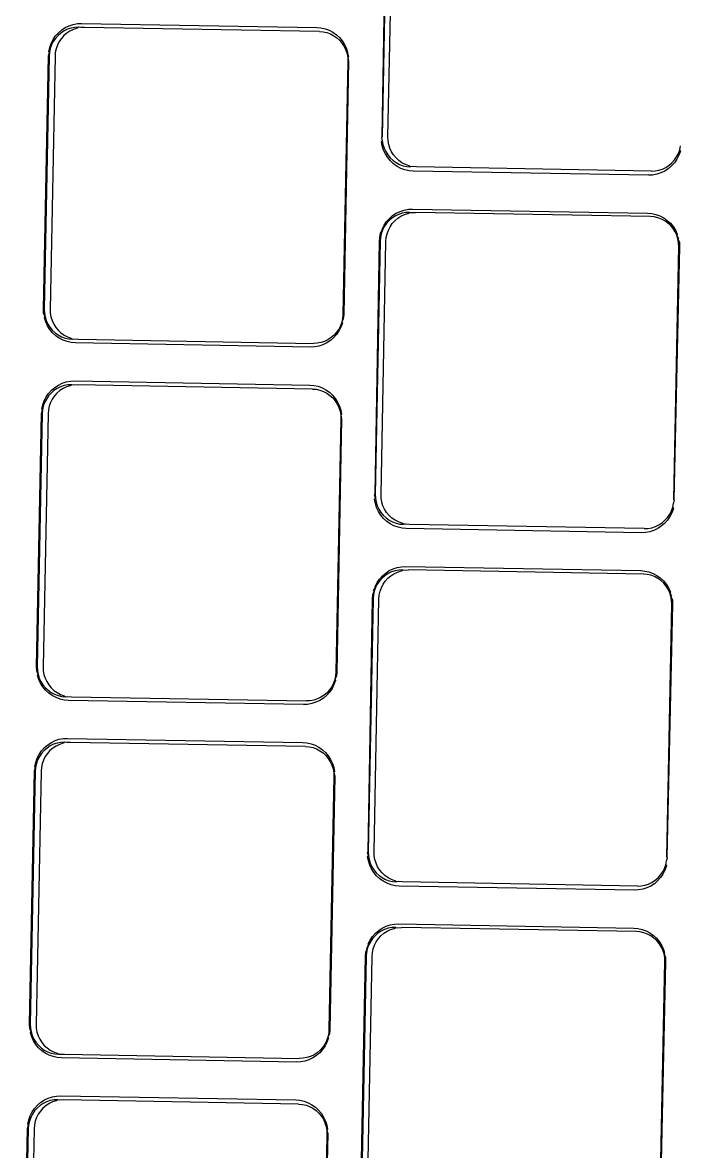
# Model space of a CAD drawing. Header units: millimetres. Extents: x 44692 to 659456, y -26273 to 14445.
# Drawn here: x 257799.5 to 257830.2, y -11841 to -11788.3 of the extents above; entities that cross this region are included whole.
import ezdxf

# ---------------------------------------------------------------- set-up
doc = ezdxf.new("R2010")
doc.units = ezdxf.units.MM
doc.header["$LTSCALE"] = 100
doc.layers.add('Muebles', color=112, linetype='Continuous')

msp = doc.modelspace()

# ---------------------------------------------------------------- linework, layer by layer
at = {"layer": 'Muebles'}
for p, q in [((257816.509, -11781.865), (257816.279, -11793.671)), ((257816.279, -11793.671), (257816.474, -11781.879)), ((257816.552, -11793.676), (257816.782, -11781.87)), ((257801.866, -11788.423), (257802.062, -11788.387)), ((257802.062, -11788.387), (257802.255, -11788.378)), ((257802.255, -11788.378), (257813.227, -11788.571)), ((257801.041, -11788.962), (257801.175, -11788.812)), ((257801.292, -11788.827), (257801.157, -11788.943)), ((257801.175, -11788.812), (257801.328, -11788.681)), ((257801.441, -11788.729), (257801.292, -11788.827)), ((257801.328, -11788.681), (257801.496, -11788.571)), ((257801.565, -11788.831), (257801.43, -11788.948)), ((257801.601, -11788.653), (257801.441, -11788.729)), ((257801.496, -11788.571), (257801.676, -11788.485)), ((257801.714, -11788.734), (257801.565, -11788.831)), ((257801.77, -11788.598), (257801.601, -11788.653)), ((257801.676, -11788.485), (257801.866, -11788.423)), ((257801.874, -11788.658), (257801.714, -11788.734)), ((257801.944, -11788.566), (257801.77, -11788.598)), ((257802.043, -11788.603), (257801.874, -11788.658)), ((257802.121, -11788.557), (257801.944, -11788.566)), ((257802.121, -11788.557), (257802.043, -11788.603)), ((257802.217, -11788.571), (257802.121, -11788.557)), ((257802.394, -11788.562), (257802.217, -11788.571)), ((257813.354, -11788.756), (257802.394, -11788.562)), ((257813.227, -11788.571), (257813.419, -11788.588)), ((257813.354, -11788.756), (257813.53, -11788.77)), ((257813.419, -11788.588), (257813.614, -11788.63)), ((257813.53, -11788.77), (257813.703, -11788.809)), ((257813.614, -11788.63), (257813.801, -11788.699)), ((257813.703, -11788.809), (257813.869, -11788.869)), ((257813.801, -11788.699), (257813.978, -11788.791)), ((257813.869, -11788.869), (257814.026, -11788.951)), ((257813.978, -11788.791), (257814.142, -11788.907)), ((257814.142, -11788.907), (257814.289, -11789.043)), ((257800.767, -11789.5), (257800.835, -11789.309)), ((257800.855, -11789.383), (257800.795, -11789.552)), ((257800.835, -11789.309), (257800.927, -11789.128)), ((257800.937, -11789.223), (257800.855, -11789.383)), ((257800.927, -11789.128), (257801.041, -11788.962)), ((257801.038, -11789.076), (257800.937, -11789.223)), ((257801.157, -11788.943), (257801.038, -11789.076)), ((257801.128, -11789.388), (257801.068, -11789.557)), ((257801.21, -11789.228), (257801.128, -11789.388)), ((257801.311, -11789.081), (257801.21, -11789.228)), ((257801.43, -11788.948), (257801.311, -11789.081)), ((257814.026, -11788.951), (257814.171, -11789.054)), ((257814.171, -11789.054), (257814.302, -11789.175)), ((257814.289, -11789.043), (257814.417, -11789.198)), ((257814.302, -11789.175), (257814.416, -11789.312)), ((257814.416, -11789.312), (257814.511, -11789.463)), ((257814.417, -11789.198), (257814.525, -11789.368)), ((257814.525, -11789.368), (257814.61, -11789.552)), ((257800.477, -11801.712), (257800.707, -11789.895)), ((257800.742, -11789.907), (257800.512, -11801.712)), ((257800.707, -11789.895), (257800.757, -11789.728)), ((257800.724, -11789.698), (257800.767, -11789.5)), ((257800.757, -11789.728), (257800.724, -11789.698)), ((257800.757, -11789.728), (257800.742, -11789.907)), ((257800.795, -11789.552), (257800.757, -11789.728)), ((257801.015, -11789.912), (257800.785, -11801.717)), ((257801.03, -11789.733), (257801.015, -11789.912)), ((257801.068, -11789.557), (257801.03, -11789.733)), ((257814.511, -11789.463), (257814.586, -11789.625)), ((257814.586, -11789.625), (257814.64, -11789.796)), ((257814.61, -11789.552), (257814.67, -11789.745)), ((257814.64, -11789.796), (257814.671, -11789.973)), ((257814.67, -11789.745), (257814.705, -11789.945)), ((257814.705, -11789.945), (257814.671, -11789.973)), ((257814.679, -11790.153), (257814.449, -11801.958)), ((257814.714, -11790.142), (257814.484, -11801.959)), ((257814.671, -11789.973), (257814.679, -11790.153)), ((257814.671, -11789.973), (257814.714, -11790.142)), ((257816.279, -11793.671), (257816.243, -11793.696)), ((257816.243, -11793.696), (257816.287, -11793.85)), ((257816.252, -11793.893), (257816.287, -11793.85)), ((257816.287, -11794.093), (257816.252, -11793.893)), ((257816.287, -11793.85), (257816.318, -11794.027)), ((257816.348, -11794.286), (257816.287, -11794.093)), ((257816.318, -11794.027), (257816.371, -11794.198)), ((257816.56, -11793.855), (257816.552, -11793.676)), ((257816.591, -11794.032), (257816.56, -11793.855)), ((257816.644, -11794.203), (257816.591, -11794.032)), ((257830.163, -11794.271), (257830.201, -11794.096)), ((257816.432, -11794.47), (257816.348, -11794.286)), ((257816.371, -11794.198), (257816.446, -11794.361)), ((257816.54, -11794.64), (257816.432, -11794.47)), ((257816.446, -11794.361), (257816.542, -11794.512)), ((257816.669, -11794.795), (257816.54, -11794.64)), ((257816.542, -11794.512), (257816.656, -11794.649)), ((257816.72, -11794.365), (257816.644, -11794.203)), ((257816.656, -11794.649), (257816.786, -11794.77)), ((257816.815, -11794.516), (257816.72, -11794.365)), ((257816.929, -11794.654), (257816.815, -11794.516)), ((257817.059, -11794.774), (257816.929, -11794.654)), ((257829.92, -11794.748), (257830.021, -11794.6)), ((257830.021, -11794.6), (257830.102, -11794.44)), ((257830.123, -11794.529), (257830.031, -11794.71)), ((257830.102, -11794.44), (257830.163, -11794.271)), ((257830.193, -11794.333), (257830.123, -11794.529)), ((257830.163, -11794.271), (257830.193, -11794.333)), ((257816.816, -11794.931), (257816.669, -11794.795)), ((257816.786, -11794.77), (257816.931, -11794.872)), ((257816.979, -11795.047), (257816.816, -11794.931)), ((257816.931, -11794.872), (257817.088, -11794.954)), ((257817.156, -11795.139), (257816.979, -11795.047)), ((257817.204, -11794.877), (257817.059, -11794.774)), ((257817.088, -11794.954), (257817.255, -11795.015)), ((257817.344, -11795.208), (257817.156, -11795.139)), ((257817.362, -11794.959), (257817.204, -11794.877)), ((257817.255, -11795.015), (257817.427, -11795.053)), ((257817.538, -11795.25), (257817.344, -11795.208)), ((257817.528, -11795.02), (257817.362, -11794.959)), ((257817.427, -11795.053), (257817.604, -11795.068)), ((257817.604, -11795.068), (257817.528, -11795.02)), ((257817.701, -11795.058), (257817.604, -11795.068)), ((257817.877, -11795.073), (257817.701, -11795.058)), ((257828.837, -11795.266), (257817.877, -11795.073)), ((257829.014, -11795.257), (257829.188, -11795.225)), ((257829.188, -11795.225), (257829.356, -11795.171)), ((257829.356, -11795.171), (257829.517, -11795.094)), ((257829.63, -11795.157), (257829.462, -11795.267)), ((257829.517, -11795.094), (257829.666, -11794.997)), ((257829.782, -11795.026), (257829.63, -11795.157)), ((257829.666, -11794.997), (257829.801, -11794.881)), ((257829.917, -11794.876), (257829.782, -11795.026)), ((257829.801, -11794.881), (257829.92, -11794.748)), ((257830.031, -11794.71), (257829.917, -11794.876)), ((257817.731, -11795.267), (257817.538, -11795.25)), ((257828.702, -11795.46), (257817.731, -11795.267)), ((257828.896, -11795.451), (257828.702, -11795.46)), ((257828.837, -11795.266), (257829.014, -11795.257)), ((257829.092, -11795.415), (257828.896, -11795.451)), ((257829.281, -11795.353), (257829.092, -11795.415)), ((257829.462, -11795.267), (257829.281, -11795.353)), ((257816.616, -11797.472), (257816.769, -11797.341)), ((257816.769, -11797.341), (257816.937, -11797.231)), ((257817.043, -11797.289), (257816.883, -11797.366)), ((257816.937, -11797.231), (257817.117, -11797.145)), ((257817.212, -11797.234), (257817.043, -11797.289)), ((257817.117, -11797.145), (257817.307, -11797.083)), ((257817.156, -11797.371), (257817.316, -11797.294)), ((257817.386, -11797.202), (257817.212, -11797.234)), ((257817.307, -11797.083), (257817.503, -11797.047)), ((257817.316, -11797.294), (257817.485, -11797.239)), ((257817.562, -11797.194), (257817.386, -11797.202)), ((257817.485, -11797.239), (257817.562, -11797.194)), ((257817.503, -11797.047), (257817.696, -11797.038)), ((257817.562, -11797.194), (257817.659, -11797.207)), ((257817.659, -11797.207), (257817.835, -11797.199)), ((257817.696, -11797.038), (257828.668, -11797.231)), ((257828.796, -11797.392), (257817.835, -11797.199)), ((257828.668, -11797.231), (257828.861, -11797.247)), ((257828.861, -11797.247), (257829.055, -11797.29)), ((257829.055, -11797.29), (257829.242, -11797.359)), ((257816.276, -11797.969), (257816.368, -11797.788)), ((257816.378, -11797.86), (257816.297, -11798.019)), ((257816.368, -11797.788), (257816.482, -11797.622)), ((257816.479, -11797.712), (257816.378, -11797.86)), ((257816.599, -11797.579), (257816.479, -11797.712)), ((257816.482, -11797.622), (257816.616, -11797.472)), ((257816.57, -11798.024), (257816.651, -11797.864)), ((257816.734, -11797.463), (257816.599, -11797.579)), ((257816.651, -11797.864), (257816.752, -11797.717)), ((257816.883, -11797.366), (257816.734, -11797.463)), ((257816.752, -11797.717), (257816.872, -11797.584)), ((257816.872, -11797.584), (257817.007, -11797.468)), ((257817.007, -11797.468), (257817.156, -11797.371)), ((257828.972, -11797.407), (257828.796, -11797.392)), ((257829.145, -11797.445), (257828.972, -11797.407)), ((257829.311, -11797.506), (257829.145, -11797.445)), ((257829.242, -11797.359), (257829.419, -11797.451)), ((257829.468, -11797.588), (257829.311, -11797.506)), ((257829.419, -11797.451), (257829.583, -11797.567)), ((257829.613, -11797.69), (257829.468, -11797.588)), ((257829.583, -11797.567), (257829.73, -11797.703)), ((257829.744, -11797.811), (257829.613, -11797.69)), ((257829.73, -11797.703), (257829.859, -11797.858)), ((257829.858, -11797.948), (257829.744, -11797.811)), ((257829.859, -11797.858), (257829.966, -11798.028)), ((257816.149, -11798.555), (257816.165, -11798.358)), ((257816.165, -11798.358), (257816.208, -11798.16)), ((257816.199, -11798.364), (257816.184, -11798.543)), ((257816.237, -11798.188), (257816.199, -11798.364)), ((257816.208, -11798.16), (257816.297, -11798.019)), ((257816.297, -11798.019), (257816.237, -11798.188)), ((257816.297, -11798.019), (257816.276, -11797.969)), ((257816.457, -11798.548), (257816.472, -11798.369)), ((257816.472, -11798.369), (257816.51, -11798.193)), ((257816.51, -11798.193), (257816.57, -11798.024)), ((257829.953, -11798.099), (257829.858, -11797.948)), ((257830.028, -11798.262), (257829.953, -11798.099)), ((257829.966, -11798.028), (257830.051, -11798.212)), ((257830.051, -11798.212), (257830.028, -11798.262)), ((257830.082, -11798.433), (257830.028, -11798.262)), ((257830.028, -11798.262), (257830.111, -11798.405)), ((257816.184, -11798.543), (257815.954, -11810.348)), ((257815.954, -11810.348), (257816.149, -11798.555)), ((257816.227, -11810.353), (257816.457, -11798.548)), ((257829.891, -11810.594), (257830.121, -11798.789)), ((257830.155, -11798.802), (257829.891, -11810.594)), ((257830.111, -11798.405), (257830.082, -11798.433)), ((257830.113, -11798.61), (257830.082, -11798.433)), ((257830.082, -11798.433), (257830.147, -11798.605)), ((257830.121, -11798.789), (257830.113, -11798.61)), ((257830.147, -11798.605), (257830.155, -11798.802)), ((257800.486, -11801.909), (257800.477, -11801.712)), ((257800.551, -11802.068), (257800.486, -11801.909)), ((257800.512, -11801.712), (257800.52, -11801.892)), ((257800.52, -11801.892), (257800.551, -11802.068)), ((257800.521, -11802.109), (257800.551, -11802.068)), ((257800.551, -11802.068), (257800.605, -11802.24)), ((257800.785, -11801.717), (257800.793, -11801.896)), ((257800.793, -11801.896), (257800.824, -11802.073)), ((257800.824, -11802.073), (257800.878, -11802.244)), ((257814.449, -11801.958), (257814.434, -11802.137)), ((257814.484, -11801.959), (257814.467, -11802.156)), ((257800.581, -11802.302), (257800.521, -11802.109)), ((257800.666, -11802.486), (257800.581, -11802.302)), ((257800.605, -11802.24), (257800.68, -11802.402)), ((257800.774, -11802.656), (257800.666, -11802.486)), ((257800.68, -11802.402), (257800.775, -11802.553)), ((257800.775, -11802.553), (257800.889, -11802.69)), ((257800.878, -11802.244), (257800.953, -11802.407)), ((257800.953, -11802.407), (257801.048, -11802.558)), ((257801.048, -11802.558), (257801.162, -11802.695)), ((257814.336, -11802.482), (257814.254, -11802.641)), ((257814.357, -11802.545), (257814.265, -11802.726)), ((257814.396, -11802.313), (257814.336, -11802.482)), ((257814.425, -11802.354), (257814.357, -11802.545)), ((257814.434, -11802.137), (257814.396, -11802.313)), ((257814.467, -11802.156), (257814.396, -11802.313)), ((257814.396, -11802.313), (257814.425, -11802.354)), ((257800.902, -11802.811), (257800.774, -11802.656)), ((257800.889, -11802.69), (257801.02, -11802.811)), ((257801.05, -11802.947), (257800.902, -11802.811)), ((257801.02, -11802.811), (257801.165, -11802.913)), ((257801.213, -11803.063), (257801.05, -11802.947)), ((257801.162, -11802.695), (257801.293, -11802.816)), ((257801.165, -11802.913), (257801.322, -11802.996)), ((257801.39, -11803.155), (257801.213, -11803.063)), ((257801.293, -11802.816), (257801.438, -11802.918)), ((257801.322, -11802.996), (257801.488, -11803.056)), ((257801.438, -11802.918), (257801.595, -11803)), ((257801.488, -11803.056), (257801.661, -11803.094)), ((257801.595, -11803), (257801.761, -11803.061)), ((257801.661, -11803.094), (257801.837, -11803.109)), ((257801.761, -11803.061), (257801.837, -11803.109)), ((257801.837, -11803.109), (257801.934, -11803.099)), ((257801.934, -11803.099), (257802.11, -11803.114)), ((257802.11, -11803.114), (257813.07, -11803.307)), ((257813.899, -11803.038), (257813.75, -11803.135)), ((257814.016, -11803.042), (257813.864, -11803.173)), ((257814.034, -11802.922), (257813.899, -11803.038)), ((257814.151, -11802.892), (257814.016, -11803.042)), ((257814.153, -11802.789), (257814.034, -11802.922)), ((257814.265, -11802.726), (257814.151, -11802.892)), ((257814.254, -11802.641), (257814.153, -11802.789)), ((257801.577, -11803.224), (257801.39, -11803.155)), ((257801.772, -11803.266), (257801.577, -11803.224)), ((257801.965, -11803.283), (257801.772, -11803.266)), ((257812.936, -11803.476), (257801.965, -11803.283)), ((257813.129, -11803.467), (257812.936, -11803.476)), ((257813.247, -11803.299), (257813.07, -11803.307)), ((257813.325, -11803.431), (257813.129, -11803.467)), ((257813.421, -11803.267), (257813.247, -11803.299)), ((257813.515, -11803.369), (257813.325, -11803.431)), ((257813.59, -11803.212), (257813.421, -11803.267)), ((257813.696, -11803.283), (257813.515, -11803.369)), ((257813.75, -11803.135), (257813.59, -11803.212)), ((257813.864, -11803.173), (257813.696, -11803.283)), ((257801.171, -11805.247), (257801.351, -11805.161)), ((257801.351, -11805.161), (257801.541, -11805.099)), ((257801.541, -11805.099), (257801.737, -11805.063)), ((257801.796, -11805.235), (257801.619, -11805.244)), ((257801.796, -11805.235), (257801.718, -11805.281)), ((257801.737, -11805.063), (257801.93, -11805.054)), ((257801.892, -11805.249), (257801.796, -11805.235)), ((257802.069, -11805.24), (257801.892, -11805.249)), ((257801.93, -11805.054), (257812.902, -11805.247)), ((257813.029, -11805.433), (257802.069, -11805.24)), ((257800.602, -11805.804), (257800.716, -11805.638)), ((257800.713, -11805.754), (257800.612, -11805.901)), ((257800.832, -11805.621), (257800.713, -11805.754)), ((257800.716, -11805.638), (257800.85, -11805.488)), ((257800.967, -11805.504), (257800.832, -11805.621)), ((257800.85, -11805.488), (257801.003, -11805.357)), ((257800.986, -11805.758), (257800.885, -11805.906)), ((257801.116, -11805.407), (257800.967, -11805.504)), ((257801.105, -11805.625), (257800.986, -11805.758)), ((257801.003, -11805.357), (257801.171, -11805.247)), ((257801.24, -11805.509), (257801.105, -11805.625)), ((257801.276, -11805.331), (257801.116, -11805.407)), ((257801.389, -11805.412), (257801.24, -11805.509)), ((257801.445, -11805.276), (257801.276, -11805.331)), ((257801.549, -11805.335), (257801.389, -11805.412)), ((257801.619, -11805.244), (257801.445, -11805.276)), ((257801.718, -11805.281), (257801.549, -11805.335)), ((257812.902, -11805.247), (257813.094, -11805.263)), ((257813.029, -11805.433), (257813.205, -11805.448)), ((257813.094, -11805.263), (257813.289, -11805.306)), ((257813.205, -11805.448), (257813.378, -11805.486)), ((257813.289, -11805.306), (257813.476, -11805.375)), ((257813.378, -11805.486), (257813.544, -11805.547)), ((257813.476, -11805.375), (257813.653, -11805.467)), ((257813.544, -11805.547), (257813.701, -11805.629)), ((257813.653, -11805.467), (257813.817, -11805.583)), ((257813.701, -11805.629), (257813.846, -11805.732)), ((257813.817, -11805.583), (257813.964, -11805.719)), ((257813.846, -11805.732), (257813.977, -11805.852)), ((257813.964, -11805.719), (257814.092, -11805.874)), ((257800.399, -11806.374), (257800.442, -11806.176)), ((257800.47, -11806.23), (257800.432, -11806.406)), ((257800.442, -11806.176), (257800.51, -11805.985)), ((257800.53, -11806.061), (257800.47, -11806.23)), ((257800.51, -11805.985), (257800.602, -11805.804)), ((257800.612, -11805.901), (257800.53, -11806.061)), ((257800.743, -11806.235), (257800.705, -11806.41)), ((257800.803, -11806.066), (257800.743, -11806.235)), ((257800.885, -11805.906), (257800.803, -11806.066)), ((257813.977, -11805.852), (257814.091, -11805.99)), ((257814.091, -11805.99), (257814.186, -11806.141)), ((257814.092, -11805.874), (257814.2, -11806.044)), ((257814.186, -11806.141), (257814.261, -11806.303)), ((257814.2, -11806.044), (257814.285, -11806.228)), ((257814.285, -11806.228), (257814.345, -11806.421)), ((257800.152, -11818.388), (257800.382, -11806.571)), ((257800.417, -11806.585), (257800.187, -11818.39)), ((257800.382, -11806.571), (257800.432, -11806.406)), ((257800.432, -11806.406), (257800.399, -11806.374)), ((257800.432, -11806.406), (257800.417, -11806.585)), ((257800.69, -11806.589), (257800.46, -11818.395)), ((257800.705, -11806.41), (257800.69, -11806.589)), ((257814.389, -11806.818), (257814.159, -11818.635)), ((257814.261, -11806.303), (257814.315, -11806.474)), ((257814.315, -11806.474), (257814.346, -11806.651)), ((257814.345, -11806.421), (257814.38, -11806.621)), ((257814.38, -11806.621), (257814.346, -11806.651)), ((257814.346, -11806.651), (257814.354, -11806.83)), ((257814.346, -11806.651), (257814.389, -11806.818)), ((257814.354, -11806.83), (257814.124, -11818.636)), ((257815.918, -11810.372), (257815.954, -11810.348)), ((257815.962, -11810.528), (257815.918, -11810.372)), ((257815.954, -11810.348), (257815.962, -11810.528)), ((257816.235, -11810.533), (257816.227, -11810.353)), ((257815.927, -11810.569), (257815.962, -11810.528)), ((257815.962, -11810.769), (257815.927, -11810.569)), ((257815.962, -11810.528), (257815.993, -11810.705)), ((257816.023, -11810.962), (257815.962, -11810.769)), ((257815.993, -11810.705), (257816.046, -11810.876)), ((257816.107, -11811.146), (257816.023, -11810.962)), ((257816.046, -11810.876), (257816.121, -11811.038)), ((257816.266, -11810.71), (257816.235, -11810.533)), ((257816.319, -11810.881), (257816.266, -11810.71)), ((257816.394, -11811.043), (257816.319, -11810.881)), ((257829.777, -11811.118), (257829.838, -11810.949)), ((257829.868, -11811.008), (257829.798, -11811.205)), ((257829.838, -11810.949), (257829.875, -11810.773)), ((257829.838, -11810.949), (257829.868, -11811.008)), ((257829.875, -11810.773), (257829.925, -11810.625)), ((257829.925, -11810.625), (257829.891, -11810.594)), ((257816.215, -11811.316), (257816.107, -11811.146)), ((257816.121, -11811.038), (257816.217, -11811.189)), ((257816.344, -11811.471), (257816.215, -11811.316)), ((257816.217, -11811.189), (257816.331, -11811.326)), ((257816.331, -11811.326), (257816.461, -11811.447)), ((257816.491, -11811.607), (257816.344, -11811.471)), ((257816.49, -11811.194), (257816.394, -11811.043)), ((257816.461, -11811.447), (257816.606, -11811.55)), ((257816.604, -11811.331), (257816.49, -11811.194)), ((257816.734, -11811.452), (257816.604, -11811.331)), ((257816.606, -11811.55), (257816.763, -11811.632)), ((257816.879, -11811.554), (257816.734, -11811.452)), ((257817.036, -11811.637), (257816.879, -11811.554)), ((257829.34, -11811.674), (257829.476, -11811.558)), ((257829.592, -11811.552), (257829.457, -11811.702)), ((257829.476, -11811.558), (257829.595, -11811.425)), ((257829.706, -11811.385), (257829.592, -11811.552)), ((257829.595, -11811.425), (257829.696, -11811.278)), ((257829.696, -11811.278), (257829.777, -11811.118)), ((257829.798, -11811.205), (257829.706, -11811.385)), ((257816.654, -11811.722), (257816.491, -11811.607)), ((257816.831, -11811.815), (257816.654, -11811.722)), ((257816.763, -11811.632), (257816.93, -11811.693)), ((257817.019, -11811.883), (257816.831, -11811.815)), ((257816.93, -11811.693), (257817.102, -11811.731)), ((257817.213, -11811.926), (257817.019, -11811.883)), ((257817.203, -11811.697), (257817.036, -11811.637)), ((257817.102, -11811.731), (257817.279, -11811.746)), ((257817.279, -11811.746), (257817.203, -11811.697)), ((257817.406, -11811.943), (257817.213, -11811.926)), ((257817.375, -11811.736), (257817.279, -11811.746)), ((257817.552, -11811.75), (257817.375, -11811.736)), ((257828.377, -11812.136), (257817.406, -11811.943)), ((257828.512, -11811.944), (257817.552, -11811.75)), ((257828.512, -11811.944), (257828.689, -11811.935)), ((257828.689, -11811.935), (257828.863, -11811.903)), ((257828.956, -11812.029), (257828.767, -11812.091)), ((257828.863, -11811.903), (257829.031, -11811.848)), ((257829.137, -11811.943), (257828.956, -11812.029)), ((257829.031, -11811.848), (257829.192, -11811.772)), ((257829.305, -11811.833), (257829.137, -11811.943)), ((257829.192, -11811.772), (257829.34, -11811.674)), ((257829.457, -11811.702), (257829.305, -11811.833)), ((257828.571, -11812.127), (257828.377, -11812.136)), ((257828.767, -11812.091), (257828.571, -11812.127)), ((257816.157, -11814.298), (257816.291, -11814.148)), ((257816.409, -11814.141), (257816.274, -11814.257)), ((257816.291, -11814.148), (257816.444, -11814.017)), ((257816.558, -11814.044), (257816.409, -11814.141)), ((257816.444, -11814.017), (257816.612, -11813.907)), ((257816.547, -11814.262), (257816.682, -11814.146)), ((257816.718, -11813.967), (257816.558, -11814.044)), ((257816.612, -11813.907), (257816.792, -11813.821)), ((257816.682, -11814.146), (257816.831, -11814.048)), ((257816.886, -11813.912), (257816.718, -11813.967)), ((257816.792, -11813.821), (257816.982, -11813.759)), ((257816.831, -11814.048), (257816.991, -11813.972)), ((257817.061, -11813.88), (257816.886, -11813.912)), ((257816.982, -11813.759), (257817.178, -11813.723)), ((257816.991, -11813.972), (257817.159, -11813.917)), ((257817.237, -11813.871), (257817.061, -11813.88)), ((257817.159, -11813.917), (257817.237, -11813.871)), ((257817.178, -11813.723), (257817.371, -11813.714)), ((257817.237, -11813.871), (257817.334, -11813.885)), ((257817.334, -11813.885), (257817.51, -11813.876)), ((257817.371, -11813.714), (257828.343, -11813.907)), ((257828.471, -11814.07), (257817.51, -11813.876)), ((257828.343, -11813.907), (257828.536, -11813.923)), ((257828.647, -11814.084), (257828.471, -11814.07)), ((257828.536, -11813.923), (257828.73, -11813.966)), ((257828.82, -11814.123), (257828.647, -11814.084)), ((257828.73, -11813.966), (257828.917, -11814.035)), ((257828.986, -11814.183), (257828.82, -11814.123)), ((257828.917, -11814.035), (257829.094, -11814.127)), ((257829.143, -11814.266), (257828.986, -11814.183)), ((257829.094, -11814.127), (257829.258, -11814.243)), ((257815.883, -11814.836), (257815.972, -11814.697)), ((257815.972, -11814.697), (257815.912, -11814.866)), ((257815.951, -11814.645), (257816.043, -11814.464)), ((257815.972, -11814.697), (257815.951, -11814.645)), ((257816.053, -11814.537), (257815.972, -11814.697)), ((257816.043, -11814.464), (257816.157, -11814.298)), ((257816.154, -11814.39), (257816.053, -11814.537)), ((257816.274, -11814.257), (257816.154, -11814.39)), ((257816.185, -11814.871), (257816.245, -11814.702)), ((257816.245, -11814.702), (257816.326, -11814.542)), ((257816.326, -11814.542), (257816.427, -11814.395)), ((257816.427, -11814.395), (257816.547, -11814.262)), ((257829.288, -11814.368), (257829.143, -11814.266)), ((257829.258, -11814.243), (257829.405, -11814.379)), ((257829.419, -11814.489), (257829.288, -11814.368)), ((257829.405, -11814.379), (257829.534, -11814.534)), ((257829.533, -11814.626), (257829.419, -11814.489)), ((257829.628, -11814.777), (257829.533, -11814.626)), ((257829.534, -11814.534), (257829.641, -11814.704)), ((257829.641, -11814.704), (257829.726, -11814.888)), ((257815.859, -11815.221), (257815.629, -11827.026)), ((257815.629, -11827.026), (257815.823, -11815.231)), ((257815.823, -11815.231), (257815.84, -11815.034)), ((257815.84, -11815.034), (257815.912, -11814.866)), ((257815.874, -11815.042), (257815.859, -11815.221)), ((257815.912, -11814.866), (257815.874, -11815.042)), ((257815.912, -11814.866), (257815.883, -11814.836)), ((257815.902, -11827.031), (257816.132, -11815.226)), ((257816.132, -11815.226), (257816.147, -11815.047)), ((257816.147, -11815.047), (257816.185, -11814.871)), ((257829.703, -11814.939), (257829.628, -11814.777)), ((257829.726, -11814.888), (257829.703, -11814.939)), ((257829.756, -11815.11), (257829.703, -11814.939)), ((257829.703, -11814.939), (257829.786, -11815.081)), ((257829.786, -11815.081), (257829.756, -11815.11)), ((257829.787, -11815.287), (257829.756, -11815.11)), ((257829.756, -11815.11), (257829.822, -11815.281)), ((257829.565, -11827.272), (257829.796, -11815.467)), ((257829.83, -11815.478), (257829.565, -11827.272)), ((257829.796, -11815.467), (257829.787, -11815.287)), ((257829.822, -11815.281), (257829.83, -11815.478)), ((257800.161, -11818.585), (257800.152, -11818.388)), ((257800.187, -11818.39), (257800.195, -11818.569)), ((257800.46, -11818.395), (257800.468, -11818.574)), ((257800.226, -11818.746), (257800.161, -11818.585)), ((257800.195, -11818.569), (257800.226, -11818.746)), ((257800.196, -11818.785), (257800.226, -11818.746)), ((257800.256, -11818.978), (257800.196, -11818.785)), ((257800.226, -11818.746), (257800.28, -11818.917)), ((257800.28, -11818.917), (257800.355, -11819.08)), ((257800.468, -11818.574), (257800.499, -11818.751)), ((257800.499, -11818.751), (257800.553, -11818.922)), ((257800.553, -11818.922), (257800.628, -11819.085)), ((257814.109, -11818.815), (257814.071, -11818.99)), ((257814.142, -11818.832), (257814.071, -11818.99)), ((257814.124, -11818.636), (257814.109, -11818.815)), ((257814.159, -11818.635), (257814.142, -11818.832)), ((257800.341, -11819.162), (257800.256, -11818.978)), ((257800.449, -11819.332), (257800.341, -11819.162)), ((257800.355, -11819.08), (257800.45, -11819.231)), ((257800.577, -11819.487), (257800.449, -11819.332)), ((257800.45, -11819.231), (257800.564, -11819.368)), ((257800.564, -11819.368), (257800.695, -11819.489)), ((257800.628, -11819.085), (257800.723, -11819.236)), ((257800.723, -11819.236), (257800.837, -11819.373)), ((257800.837, -11819.373), (257800.968, -11819.494)), ((257813.94, -11819.402), (257813.825, -11819.568)), ((257813.929, -11819.319), (257813.828, -11819.467)), ((257814.011, -11819.16), (257813.929, -11819.319)), ((257814.032, -11819.221), (257813.94, -11819.402)), ((257814.071, -11818.99), (257814.011, -11819.16)), ((257814.099, -11819.03), (257814.032, -11819.221)), ((257814.071, -11818.99), (257814.099, -11819.03)), ((257800.725, -11819.623), (257800.577, -11819.487)), ((257800.695, -11819.489), (257800.84, -11819.591)), ((257800.888, -11819.738), (257800.725, -11819.623)), ((257800.84, -11819.591), (257800.997, -11819.673)), ((257801.065, -11819.831), (257800.888, -11819.738)), ((257800.968, -11819.494), (257801.113, -11819.596)), ((257800.997, -11819.673), (257801.163, -11819.734)), ((257801.252, -11819.899), (257801.065, -11819.831)), ((257801.113, -11819.596), (257801.27, -11819.678)), ((257801.163, -11819.734), (257801.336, -11819.772)), ((257801.447, -11819.942), (257801.252, -11819.899)), ((257801.27, -11819.678), (257801.436, -11819.739)), ((257801.336, -11819.772), (257801.512, -11819.787)), ((257801.436, -11819.739), (257801.512, -11819.787)), ((257801.64, -11819.959), (257801.447, -11819.942)), ((257801.512, -11819.787), (257801.609, -11819.777)), ((257801.609, -11819.777), (257801.785, -11819.792)), ((257812.611, -11820.152), (257801.64, -11819.959)), ((257801.785, -11819.792), (257812.745, -11819.985)), ((257812.922, -11819.977), (257812.745, -11819.985)), ((257813.096, -11819.945), (257812.922, -11819.977)), ((257813.265, -11819.89), (257813.096, -11819.945)), ((257813.371, -11819.959), (257813.19, -11820.045)), ((257813.425, -11819.813), (257813.265, -11819.89)), ((257813.538, -11819.849), (257813.371, -11819.959)), ((257813.574, -11819.716), (257813.425, -11819.813)), ((257813.691, -11819.718), (257813.538, -11819.849)), ((257813.709, -11819.6), (257813.574, -11819.716)), ((257813.825, -11819.568), (257813.691, -11819.718)), ((257813.828, -11819.467), (257813.709, -11819.6)), ((257812.804, -11820.143), (257812.611, -11820.152)), ((257813, -11820.107), (257812.804, -11820.143)), ((257813.19, -11820.045), (257813, -11820.107)), ((257800.525, -11822.164), (257800.678, -11822.033)), ((257800.791, -11822.085), (257800.642, -11822.182)), ((257800.678, -11822.033), (257800.846, -11821.923)), ((257800.951, -11822.008), (257800.791, -11822.085)), ((257800.846, -11821.923), (257801.026, -11821.837)), ((257801.064, -11822.09), (257800.915, -11822.187)), ((257801.12, -11821.954), (257800.951, -11822.008)), ((257801.026, -11821.837), (257801.216, -11821.775)), ((257801.224, -11822.013), (257801.064, -11822.09)), ((257801.294, -11821.922), (257801.12, -11821.954)), ((257801.216, -11821.775), (257801.412, -11821.739)), ((257801.393, -11821.958), (257801.224, -11822.013)), ((257801.47, -11821.913), (257801.294, -11821.922)), ((257801.47, -11821.913), (257801.393, -11821.958)), ((257801.412, -11821.739), (257801.605, -11821.73)), ((257801.567, -11821.926), (257801.47, -11821.913)), ((257801.744, -11821.918), (257801.567, -11821.926)), ((257801.605, -11821.73), (257812.577, -11821.923)), ((257812.704, -11822.111), (257801.744, -11821.918)), ((257812.577, -11821.923), (257812.769, -11821.939)), ((257812.769, -11821.939), (257812.964, -11821.982)), ((257812.964, -11821.982), (257813.151, -11822.051)), ((257813.151, -11822.051), (257813.328, -11822.143)), ((257800.185, -11822.661), (257800.277, -11822.48)), ((257800.286, -11822.579), (257800.205, -11822.739)), ((257800.277, -11822.48), (257800.391, -11822.314)), ((257800.388, -11822.431), (257800.286, -11822.579)), ((257800.507, -11822.298), (257800.388, -11822.431)), ((257800.391, -11822.314), (257800.525, -11822.164)), ((257800.56, -11822.584), (257800.478, -11822.743)), ((257800.642, -11822.182), (257800.507, -11822.298)), ((257800.661, -11822.436), (257800.56, -11822.584)), ((257800.78, -11822.303), (257800.661, -11822.436)), ((257800.915, -11822.187), (257800.78, -11822.303)), ((257812.704, -11822.111), (257812.88, -11822.126)), ((257812.88, -11822.126), (257813.053, -11822.164)), ((257813.053, -11822.164), (257813.219, -11822.225)), ((257813.219, -11822.225), (257813.376, -11822.307)), ((257813.328, -11822.143), (257813.491, -11822.259)), ((257813.376, -11822.307), (257813.521, -11822.409)), ((257813.491, -11822.259), (257813.639, -11822.395)), ((257813.521, -11822.409), (257813.652, -11822.53)), ((257813.639, -11822.395), (257813.767, -11822.55)), ((257813.652, -11822.53), (257813.766, -11822.667)), ((257813.767, -11822.55), (257813.875, -11822.72)), ((257800.057, -11823.247), (257800.107, -11823.083)), ((257800.074, -11823.05), (257800.117, -11822.852)), ((257800.107, -11823.083), (257800.074, -11823.05)), ((257800.107, -11823.083), (257800.092, -11823.262)), ((257800.145, -11822.908), (257800.107, -11823.083)), ((257800.117, -11822.852), (257800.185, -11822.661)), ((257800.205, -11822.739), (257800.145, -11822.908)), ((257800.38, -11823.088), (257800.365, -11823.267)), ((257800.418, -11822.913), (257800.38, -11823.088)), ((257800.478, -11822.743), (257800.418, -11822.913)), ((257813.766, -11822.667), (257813.861, -11822.818)), ((257813.861, -11822.818), (257813.936, -11822.981)), ((257813.875, -11822.72), (257813.96, -11822.904)), ((257813.936, -11822.981), (257813.99, -11823.152)), ((257813.96, -11822.904), (257814.02, -11823.097)), ((257814.02, -11823.097), (257814.055, -11823.297)), ((257799.827, -11835.064), (257800.057, -11823.247)), ((257800.092, -11823.262), (257799.862, -11835.068)), ((257800.365, -11823.267), (257800.135, -11835.073)), ((257814.029, -11823.508), (257813.799, -11835.314)), ((257814.064, -11823.494), (257813.834, -11835.311)), ((257813.99, -11823.152), (257814.021, -11823.329)), ((257814.055, -11823.297), (257814.021, -11823.329)), ((257814.021, -11823.329), (257814.029, -11823.508)), ((257814.021, -11823.329), (257814.064, -11823.494)), ((257815.593, -11827.048), (257815.629, -11827.026)), ((257815.637, -11827.206), (257815.593, -11827.048)), ((257815.602, -11827.245), (257815.637, -11827.206)), ((257815.637, -11827.445), (257815.602, -11827.245)), ((257815.629, -11827.026), (257815.637, -11827.206)), ((257815.637, -11827.206), (257815.668, -11827.382)), ((257815.91, -11827.211), (257815.902, -11827.031)), ((257815.941, -11827.387), (257815.91, -11827.211)), ((257829.55, -11827.451), (257829.6, -11827.301)), ((257829.6, -11827.301), (257829.565, -11827.272)), ((257815.698, -11827.638), (257815.637, -11827.445)), ((257815.668, -11827.382), (257815.721, -11827.554)), ((257815.782, -11827.822), (257815.698, -11827.638)), ((257815.721, -11827.554), (257815.796, -11827.716)), ((257815.89, -11827.992), (257815.782, -11827.822)), ((257815.796, -11827.716), (257815.892, -11827.867)), ((257815.892, -11827.867), (257816.006, -11828.004)), ((257815.994, -11827.558), (257815.941, -11827.387)), ((257816.069, -11827.721), (257815.994, -11827.558)), ((257816.165, -11827.872), (257816.069, -11827.721)), ((257816.279, -11828.009), (257816.165, -11827.872)), ((257829.371, -11827.956), (257829.452, -11827.796)), ((257829.473, -11827.881), (257829.381, -11828.061)), ((257829.452, -11827.796), (257829.512, -11827.627)), ((257829.543, -11827.684), (257829.473, -11827.881)), ((257829.512, -11827.627), (257829.55, -11827.451)), ((257829.512, -11827.627), (257829.543, -11827.684)), ((257816.019, -11828.147), (257815.89, -11827.992)), ((257816.006, -11828.004), (257816.136, -11828.125)), ((257816.166, -11828.283), (257816.019, -11828.147)), ((257816.136, -11828.125), (257816.281, -11828.227)), ((257816.329, -11828.398), (257816.166, -11828.283)), ((257816.409, -11828.13), (257816.279, -11828.009)), ((257816.281, -11828.227), (257816.438, -11828.31)), ((257816.506, -11828.491), (257816.329, -11828.398)), ((257816.554, -11828.232), (257816.409, -11828.13)), ((257816.438, -11828.31), (257816.605, -11828.37)), ((257816.711, -11828.314), (257816.554, -11828.232)), ((257816.605, -11828.37), (257816.777, -11828.408)), ((257816.878, -11828.375), (257816.711, -11828.314)), ((257816.777, -11828.408), (257816.954, -11828.423)), ((257816.954, -11828.423), (257816.878, -11828.375)), ((257828.866, -11828.449), (257829.015, -11828.352)), ((257829.132, -11828.378), (257828.98, -11828.509)), ((257829.015, -11828.352), (257829.151, -11828.236)), ((257829.267, -11828.228), (257829.132, -11828.378)), ((257829.151, -11828.236), (257829.27, -11828.103)), ((257829.381, -11828.061), (257829.267, -11828.228)), ((257829.27, -11828.103), (257829.371, -11827.956)), ((257816.693, -11828.559), (257816.506, -11828.491)), ((257816.888, -11828.602), (257816.693, -11828.559)), ((257817.081, -11828.619), (257816.888, -11828.602)), ((257817.05, -11828.413), (257816.954, -11828.423)), ((257817.227, -11828.428), (257817.05, -11828.413)), ((257828.052, -11828.812), (257817.081, -11828.619)), ((257828.187, -11828.621), (257817.227, -11828.428)), ((257828.246, -11828.803), (257828.052, -11828.812)), ((257828.187, -11828.621), (257828.364, -11828.613)), ((257828.442, -11828.767), (257828.246, -11828.803)), ((257828.364, -11828.613), (257828.538, -11828.581)), ((257828.631, -11828.705), (257828.442, -11828.767)), ((257828.538, -11828.581), (257828.706, -11828.526)), ((257828.812, -11828.619), (257828.631, -11828.705)), ((257828.706, -11828.526), (257828.866, -11828.449)), ((257828.98, -11828.509), (257828.812, -11828.619)), ((257816.287, -11830.583), (257816.467, -11830.497)), ((257816.467, -11830.497), (257816.657, -11830.435)), ((257816.657, -11830.435), (257816.853, -11830.399)), ((257816.853, -11830.399), (257817.046, -11830.39)), ((257817.046, -11830.39), (257828.018, -11830.583)), ((257815.718, -11831.14), (257815.832, -11830.974)), ((257815.948, -11830.935), (257815.829, -11831.068)), ((257815.832, -11830.974), (257815.966, -11830.823)), ((257816.084, -11830.818), (257815.948, -11830.935)), ((257815.966, -11830.823), (257816.119, -11830.693)), ((257816.233, -11830.721), (257816.084, -11830.818)), ((257816.102, -11831.072), (257816.221, -11830.939)), ((257816.119, -11830.693), (257816.287, -11830.583)), ((257816.221, -11830.939), (257816.357, -11830.823)), ((257816.393, -11830.645), (257816.233, -11830.721)), ((257816.357, -11830.823), (257816.506, -11830.726)), ((257816.561, -11830.59), (257816.393, -11830.645)), ((257816.506, -11830.726), (257816.666, -11830.649)), ((257816.735, -11830.558), (257816.561, -11830.59)), ((257816.666, -11830.649), (257816.834, -11830.595)), ((257816.912, -11830.549), (257816.735, -11830.558)), ((257816.834, -11830.595), (257816.912, -11830.549)), ((257816.912, -11830.549), (257817.008, -11830.563)), ((257817.008, -11830.563), (257817.185, -11830.554)), ((257828.146, -11830.747), (257817.185, -11830.554)), ((257828.018, -11830.583), (257828.211, -11830.599)), ((257828.322, -11830.762), (257828.146, -11830.747)), ((257828.211, -11830.599), (257828.405, -11830.642)), ((257828.494, -11830.8), (257828.322, -11830.762)), ((257828.405, -11830.642), (257828.592, -11830.711)), ((257828.661, -11830.861), (257828.494, -11830.8)), ((257828.592, -11830.711), (257828.769, -11830.803)), ((257828.818, -11830.943), (257828.661, -11830.861)), ((257828.769, -11830.803), (257828.933, -11830.919)), ((257828.963, -11831.046), (257828.818, -11830.943)), ((257828.933, -11830.919), (257829.08, -11831.055)), ((257815.515, -11831.71), (257815.587, -11831.544)), ((257815.587, -11831.544), (257815.549, -11831.72)), ((257815.558, -11831.512), (257815.647, -11831.375)), ((257815.587, -11831.544), (257815.558, -11831.512)), ((257815.647, -11831.375), (257815.587, -11831.544)), ((257815.626, -11831.321), (257815.718, -11831.14)), ((257815.647, -11831.375), (257815.626, -11831.321)), ((257815.728, -11831.215), (257815.647, -11831.375)), ((257815.829, -11831.068), (257815.728, -11831.215)), ((257815.822, -11831.724), (257815.86, -11831.549)), ((257815.86, -11831.549), (257815.92, -11831.38)), ((257815.92, -11831.38), (257816.001, -11831.22)), ((257816.001, -11831.22), (257816.102, -11831.072)), ((257829.093, -11831.166), (257828.963, -11831.046)), ((257829.08, -11831.055), (257829.209, -11831.21)), ((257829.207, -11831.304), (257829.093, -11831.166)), ((257829.303, -11831.455), (257829.207, -11831.304)), ((257829.209, -11831.21), (257829.316, -11831.38)), ((257829.378, -11831.617), (257829.303, -11831.455)), ((257829.316, -11831.38), (257829.401, -11831.564)), ((257829.401, -11831.564), (257829.461, -11831.757)), ((257815.268, -11843.724), (257815.498, -11831.907)), ((257815.534, -11831.899), (257815.304, -11843.704)), ((257815.498, -11831.907), (257815.515, -11831.71)), ((257815.549, -11831.72), (257815.534, -11831.899)), ((257815.577, -11843.709), (257815.807, -11831.903)), ((257815.807, -11831.903), (257815.822, -11831.724)), ((257829.431, -11831.788), (257829.378, -11831.617)), ((257829.461, -11831.757), (257829.431, -11831.788)), ((257829.462, -11831.965), (257829.431, -11831.788)), ((257829.431, -11831.788), (257829.496, -11831.957)), ((257829.47, -11832.144), (257829.462, -11831.965)), ((257829.496, -11831.957), (257829.505, -11832.154)), ((257829.24, -11843.95), (257829.47, -11832.144)), ((257829.505, -11832.154), (257829.24, -11843.95)), ((257799.836, -11835.261), (257799.827, -11835.064)), ((257799.862, -11835.068), (257799.87, -11835.247)), ((257799.87, -11835.247), (257799.901, -11835.424)), ((257800.135, -11835.073), (257800.143, -11835.252)), ((257800.143, -11835.252), (257800.174, -11835.429)), ((257799.901, -11835.424), (257799.836, -11835.261)), ((257799.871, -11835.461), (257799.901, -11835.424)), ((257799.931, -11835.654), (257799.871, -11835.461)), ((257799.901, -11835.424), (257799.955, -11835.595)), ((257800.016, -11835.838), (257799.931, -11835.654)), ((257799.955, -11835.595), (257800.03, -11835.758)), ((257800.03, -11835.758), (257800.125, -11835.909)), ((257800.174, -11835.429), (257800.228, -11835.6)), ((257800.228, -11835.6), (257800.303, -11835.762)), ((257800.303, -11835.762), (257800.398, -11835.913)), ((257813.746, -11835.668), (257813.686, -11835.837)), ((257813.774, -11835.706), (257813.706, -11835.897)), ((257813.784, -11835.493), (257813.746, -11835.668)), ((257813.817, -11835.508), (257813.746, -11835.668)), ((257813.746, -11835.668), (257813.774, -11835.706)), ((257813.799, -11835.314), (257813.784, -11835.493)), ((257813.834, -11835.311), (257813.817, -11835.508)), ((257800.124, -11836.008), (257800.016, -11835.838)), ((257800.252, -11836.163), (257800.124, -11836.008)), ((257800.125, -11835.909), (257800.239, -11836.046)), ((257800.239, -11836.046), (257800.369, -11836.167)), ((257800.4, -11836.299), (257800.252, -11836.163)), ((257800.369, -11836.167), (257800.515, -11836.269)), ((257800.398, -11835.913), (257800.512, -11836.051)), ((257800.563, -11836.414), (257800.4, -11836.299)), ((257800.512, -11836.051), (257800.643, -11836.171)), ((257800.515, -11836.269), (257800.672, -11836.351)), ((257800.643, -11836.171), (257800.788, -11836.274)), ((257800.788, -11836.274), (257800.945, -11836.356)), ((257813.384, -11836.278), (257813.249, -11836.394)), ((257813.5, -11836.244), (257813.366, -11836.394)), ((257813.503, -11836.145), (257813.384, -11836.278)), ((257813.615, -11836.077), (257813.5, -11836.244)), ((257813.604, -11835.997), (257813.503, -11836.145)), ((257813.686, -11835.837), (257813.604, -11835.997)), ((257813.706, -11835.897), (257813.615, -11836.077)), ((257800.74, -11836.507), (257800.563, -11836.414)), ((257800.672, -11836.351), (257800.838, -11836.412)), ((257800.927, -11836.575), (257800.74, -11836.507)), ((257800.838, -11836.412), (257801.011, -11836.45)), ((257801.122, -11836.618), (257800.927, -11836.575)), ((257800.945, -11836.356), (257801.111, -11836.417)), ((257801.011, -11836.45), (257801.187, -11836.465)), ((257801.111, -11836.417), (257801.187, -11836.465)), ((257801.315, -11836.635), (257801.122, -11836.618)), ((257801.187, -11836.465), (257801.284, -11836.455)), ((257801.284, -11836.455), (257801.46, -11836.47)), ((257812.286, -11836.828), (257801.315, -11836.635)), ((257801.46, -11836.47), (257812.42, -11836.663)), ((257812.479, -11836.819), (257812.286, -11836.828)), ((257812.597, -11836.654), (257812.42, -11836.663)), ((257812.675, -11836.783), (257812.479, -11836.819)), ((257812.771, -11836.622), (257812.597, -11836.654)), ((257812.865, -11836.721), (257812.675, -11836.783)), ((257812.94, -11836.568), (257812.771, -11836.622)), ((257813.046, -11836.635), (257812.865, -11836.721)), ((257813.1, -11836.491), (257812.94, -11836.568)), ((257813.213, -11836.525), (257813.046, -11836.635)), ((257813.249, -11836.394), (257813.1, -11836.491)), ((257813.366, -11836.394), (257813.213, -11836.525)), ((257800.891, -11838.451), (257801.087, -11838.415)), ((257801.087, -11838.415), (257801.28, -11838.406)), ((257801.28, -11838.406), (257812.252, -11838.599)), ((257800.066, -11838.99), (257800.2, -11838.84)), ((257800.317, -11838.86), (257800.182, -11838.976)), ((257800.2, -11838.84), (257800.353, -11838.709)), ((257800.466, -11838.763), (257800.317, -11838.86)), ((257800.353, -11838.709), (257800.521, -11838.599)), ((257800.59, -11838.865), (257800.455, -11838.981)), ((257800.626, -11838.686), (257800.466, -11838.763)), ((257800.521, -11838.599), (257800.701, -11838.513)), ((257800.739, -11838.768), (257800.59, -11838.865)), ((257800.795, -11838.631), (257800.626, -11838.686)), ((257800.701, -11838.513), (257800.891, -11838.451)), ((257800.899, -11838.691), (257800.739, -11838.768)), ((257800.969, -11838.599), (257800.795, -11838.631)), ((257801.068, -11838.636), (257800.899, -11838.691)), ((257801.145, -11838.591), (257800.969, -11838.599)), ((257801.145, -11838.591), (257801.068, -11838.636)), ((257801.242, -11838.604), (257801.145, -11838.591)), ((257801.418, -11838.596), (257801.242, -11838.604)), ((257812.379, -11838.789), (257801.418, -11838.596)), ((257812.252, -11838.599), (257812.444, -11838.615)), ((257812.379, -11838.789), (257812.555, -11838.804)), ((257812.444, -11838.615), (257812.639, -11838.658)), ((257812.555, -11838.804), (257812.728, -11838.842)), ((257812.639, -11838.658), (257812.826, -11838.727)), ((257812.728, -11838.842), (257812.894, -11838.903)), ((257812.826, -11838.727), (257813.003, -11838.819)), ((257812.894, -11838.903), (257813.051, -11838.985)), ((257813.003, -11838.819), (257813.166, -11838.935)), ((257813.166, -11838.935), (257813.314, -11839.071)), ((257799.792, -11839.528), (257799.86, -11839.337)), ((257799.88, -11839.416), (257799.82, -11839.585)), ((257799.86, -11839.337), (257799.951, -11839.156)), ((257799.961, -11839.257), (257799.88, -11839.416)), ((257799.951, -11839.156), (257800.066, -11838.99)), ((257800.063, -11839.109), (257799.961, -11839.257)), ((257800.182, -11838.976), (257800.063, -11839.109)), ((257800.153, -11839.421), (257800.093, -11839.59)), ((257800.234, -11839.261), (257800.153, -11839.421)), ((257800.336, -11839.114), (257800.234, -11839.261)), ((257800.455, -11838.981), (257800.336, -11839.114)), ((257813.051, -11838.985), (257813.196, -11839.087)), ((257813.196, -11839.087), (257813.327, -11839.208)), ((257813.314, -11839.071), (257813.442, -11839.226)), ((257813.327, -11839.208), (257813.441, -11839.345)), ((257813.441, -11839.345), (257813.536, -11839.496)), ((257813.442, -11839.226), (257813.55, -11839.396)), ((257813.55, -11839.396), (257813.635, -11839.58)), ((257799.502, -11851.74), (257799.732, -11839.923)), ((257799.767, -11839.94), (257799.537, -11851.745)), ((257799.732, -11839.923), (257799.782, -11839.761)), ((257799.749, -11839.726), (257799.792, -11839.528)), ((257799.782, -11839.761), (257799.749, -11839.726)), ((257799.782, -11839.761), (257799.767, -11839.94)), ((257799.82, -11839.585), (257799.782, -11839.761)), ((257800.04, -11839.945), (257799.81, -11851.75)), ((257800.055, -11839.766), (257800.04, -11839.945)), ((257800.093, -11839.59), (257800.055, -11839.766)), ((257813.536, -11839.496), (257813.611, -11839.659)), ((257813.611, -11839.659), (257813.665, -11839.83)), ((257813.635, -11839.58), (257813.695, -11839.773)), ((257813.665, -11839.83), (257813.696, -11840.007)), ((257813.695, -11839.773), (257813.73, -11839.973)), ((257813.73, -11839.973), (257813.696, -11840.007)), ((257813.704, -11840.186), (257813.474, -11851.991)), ((257813.739, -11840.17), (257813.509, -11851.987)), ((257813.696, -11840.007), (257813.704, -11840.186)), ((257813.696, -11840.007), (257813.739, -11840.17))]:
    msp.add_line(p, q, dxfattribs=at)

doc.saveas('drawing.dxf')
